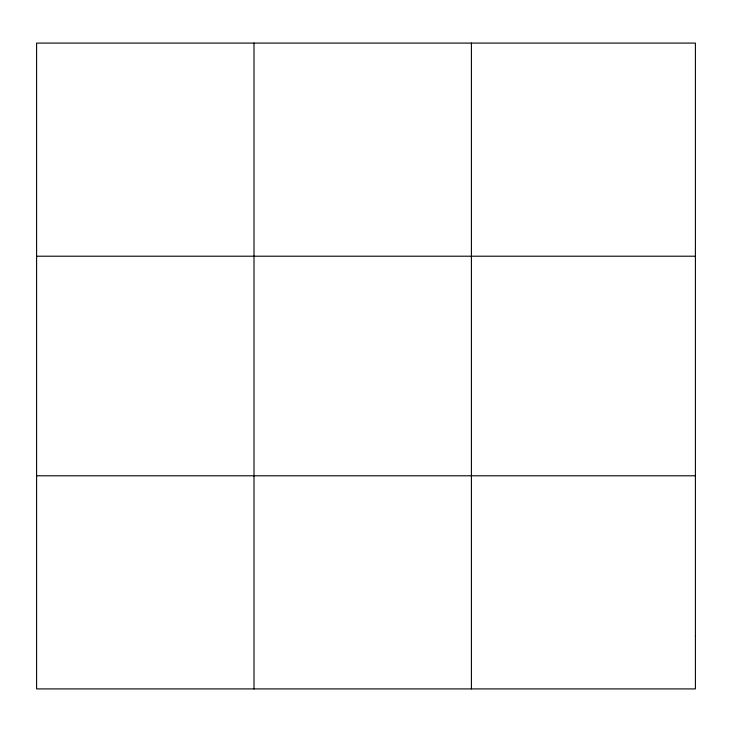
<?xml version="1.0" encoding="UTF-8"?>
<svg xmlns="http://www.w3.org/2000/svg" width="732" height="732" viewBox="0 0 732 732"><rect width="100%" height="100%" fill="white"/><g stroke="black" fill="none" stroke-linecap="round" stroke-linejoin="round"><path stroke-width="1.1" d="M254.004 43.087L254.004 688.913M471.408 43.087L471.408 688.913M36.6 256.209L695.4 256.209M36.6 475.791L695.4 475.791M695.4 635.632L695.4 688.913L36.6 688.913L36.6 43.087L695.4 43.087L695.4 635.632"/></g></svg>
